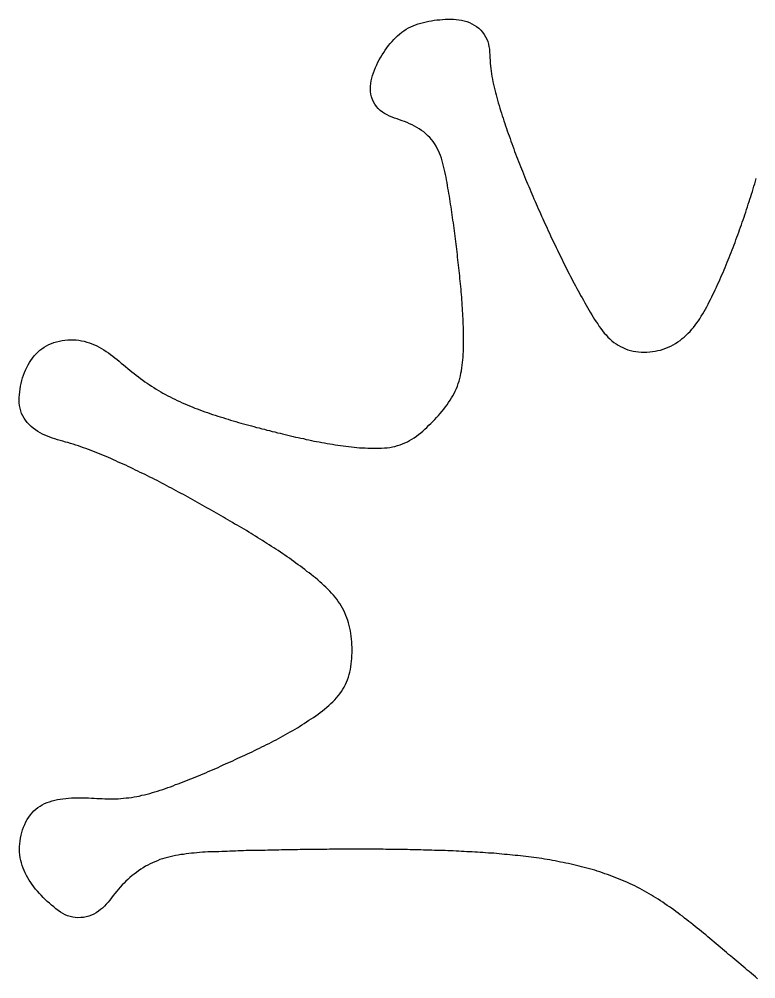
# Model space of a CAD drawing. Extents: x 63 to 788, y 423 to 1014.
# Drawn here: x 453.77 to 456.54, y 818.253 to 821.861 of the extents above; entities that cross this region are included whole.
import ezdxf

# ---------------------------------------------------------------- set-up
doc = ezdxf.new("R2010")
doc.units = 0
doc.header["$MEASUREMENT"] = 0
doc.layers.add('LAYER_1', color=7, linetype='CONTINUOUS')

msp = doc.modelspace()

# ---------------------------------------------------------------- linework, layer by layer
at = {"layer": 'LAYER_1', "color": 7}
msp.add_polyline3d([(456.547, 818.253, 0), (456.5393, 818.26, 0), (456.5315, 818.267, 0), (456.5237, 818.273, 0), (456.516, 818.28, 0), (456.5082, 818.286, 0), (456.5004, 818.293, 0), (456.4927, 818.299, 0), (456.4849, 818.306, 0), (456.4771, 818.313, 0), (456.4693, 818.319, 0), (456.4615, 818.326, 0), (456.4537, 818.332, 0), (456.4459, 818.339, 0), (456.4381, 818.345, 0), (456.4303, 818.352, 0), (456.4225, 818.358, 0), (456.4147, 818.365, 0), (456.4069, 818.372, 0), (456.399, 818.378, 0), (456.3912, 818.385, 0), (456.3834, 818.391, 0), (456.3756, 818.398, 0), (456.3677, 818.404, 0), (456.3599, 818.411, 0), (456.352, 818.418, 0), (456.3442, 818.424, 0), (456.3363, 818.431, 0), (456.3284, 818.437, 0), (456.3205, 818.443, 0), (456.3126, 818.45, 0), (456.3046, 818.456, 0), (456.2966, 818.463, 0), (456.2886, 818.469, 0), (456.2806, 818.475, 0), (456.2726, 818.481, 0), (456.2645, 818.488, 0), (456.2564, 818.494, 0), (456.2483, 818.5, 0), (456.2401, 818.506, 0), (456.2319, 818.512, 0), (456.2237, 818.518, 0), (456.2154, 818.524, 0), (456.2071, 818.529, 0), (456.1987, 818.535, 0), (456.1903, 818.541, 0), (456.1819, 818.546, 0), (456.1734, 818.552, 0), (456.1649, 818.557, 0), (456.1563, 818.563, 0), (456.1476, 818.568, 0), (456.139, 818.573, 0), (456.1302, 818.578, 0), (456.1214, 818.583, 0), (456.1126, 818.588, 0), (456.1037, 818.593, 0), (456.0947, 818.597, 0), (456.0856, 818.602, 0), (456.0766, 818.606, 0), (456.0674, 818.61, 0), (456.0582, 818.615, 0), (456.0489, 818.619, 0), (456.0396, 818.623, 0), (456.0303, 818.627, 0), (456.0209, 818.63, 0), (456.0114, 818.634, 0), (456.0019, 818.638, 0), (455.9924, 818.641, 0), (455.9828, 818.645, 0), (455.9732, 818.648, 0), (455.9636, 818.651, 0), (455.9539, 818.655, 0), (455.9442, 818.658, 0), (455.9345, 818.661, 0), (455.9247, 818.664, 0), (455.9149, 818.666, 0), (455.9051, 818.669, 0), (455.8953, 818.672, 0), (455.8854, 818.674, 0), (455.8756, 818.677, 0), (455.8657, 818.679, 0), (455.8558, 818.682, 0), (455.8459, 818.684, 0), (455.8359, 818.686, 0), (455.826, 818.688, 0), (455.8161, 818.69, 0), (455.8061, 818.692, 0), (455.7961, 818.694, 0), (455.7862, 818.696, 0), (455.7762, 818.698, 0), (455.7662, 818.7, 0), (455.7562, 818.701, 0), (455.7462, 818.703, 0), (455.7362, 818.705, 0), (455.7262, 818.706, 0), (455.7161, 818.708, 0), (455.7061, 818.709, 0), (455.696, 818.71, 0), (455.686, 818.712, 0), (455.6759, 818.713, 0), (455.6659, 818.714, 0), (455.6558, 818.715, 0), (455.6457, 818.716, 0), (455.6356, 818.717, 0), (455.6255, 818.718, 0), (455.6154, 818.719, 0), (455.6053, 818.72, 0), (455.5952, 818.721, 0), (455.5851, 818.722, 0), (455.575, 818.723, 0), (455.5649, 818.724, 0), (455.5548, 818.725, 0), (455.5447, 818.725, 0), (455.5345, 818.726, 0), (455.5244, 818.727, 0), (455.5143, 818.728, 0), (455.5041, 818.728, 0), (455.494, 818.729, 0), (455.4839, 818.729, 0), (455.4737, 818.73, 0), (455.4636, 818.731, 0), (455.4535, 818.731, 0), (455.4434, 818.732, 0), (455.4332, 818.732, 0), (455.4231, 818.733, 0), (455.4129, 818.733, 0), (455.4028, 818.734, 0), (455.3926, 818.734, 0), (455.3825, 818.734, 0), (455.3723, 818.735, 0), (455.3622, 818.735, 0), (455.352, 818.736, 0), (455.3419, 818.736, 0), (455.3317, 818.736, 0), (455.3216, 818.737, 0), (455.3114, 818.737, 0), (455.3013, 818.737, 0), (455.2912, 818.737, 0), (455.281, 818.738, 0), (455.2709, 818.738, 0), (455.2607, 818.738, 0), (455.2506, 818.738, 0), (455.2404, 818.738, 0), (455.2303, 818.739, 0), (455.2202, 818.739, 0), (455.21, 818.739, 0), (455.1999, 818.739, 0), (455.1898, 818.739, 0), (455.1796, 818.739, 0), (455.1695, 818.739, 0), (455.1594, 818.739, 0), (455.1493, 818.739, 0), (455.1391, 818.74, 0), (455.129, 818.74, 0), (455.1189, 818.74, 0), (455.1088, 818.74, 0), (455.0987, 818.74, 0), (455.0886, 818.74, 0), (455.0785, 818.74, 0), (455.0684, 818.74, 0), (455.0583, 818.74, 0), (455.0482, 818.74, 0), (455.0381, 818.74, 0), (455.0281, 818.74, 0), (455.018, 818.74, 0), (455.0079, 818.74, 0), (454.9979, 818.74, 0), (454.9878, 818.74, 0), (454.9777, 818.74, 0), (454.9677, 818.74, 0), (454.9576, 818.74, 0), (454.9475, 818.74, 0), (454.9375, 818.74, 0), (454.9274, 818.739, 0), (454.9174, 818.739, 0), (454.9073, 818.739, 0), (454.8973, 818.739, 0), (454.8872, 818.739, 0), (454.8771, 818.739, 0), (454.8671, 818.739, 0), (454.857, 818.739, 0), (454.847, 818.739, 0), (454.8369, 818.739, 0), (454.8268, 818.739, 0), (454.8167, 818.738, 0), (454.8067, 818.738, 0), (454.7966, 818.738, 0), (454.7865, 818.738, 0), (454.7764, 818.738, 0), (454.7663, 818.738, 0), (454.7562, 818.738, 0), (454.7461, 818.737, 0), (454.736, 818.737, 0), (454.7259, 818.737, 0), (454.7157, 818.737, 0), (454.7056, 818.737, 0), (454.6954, 818.736, 0), (454.6853, 818.736, 0), (454.6751, 818.736, 0), (454.6649, 818.736, 0), (454.6548, 818.735, 0), (454.6446, 818.735, 0), (454.6344, 818.735, 0), (454.6242, 818.735, 0), (454.6139, 818.734, 0), (454.6037, 818.734, 0), (454.5935, 818.734, 0), (454.5832, 818.733, 0), (454.5729, 818.733, 0), (454.5626, 818.733, 0), (454.5523, 818.732, 0), (454.542, 818.732, 0), (454.5317, 818.732, 0), (454.5213, 818.731, 0), (454.511, 818.731, 0), (454.5006, 818.731, 0), (454.4903, 818.73, 0), (454.4799, 818.73, 0), (454.4695, 818.729, 0), (454.4592, 818.729, 0), (454.4488, 818.728, 0), (454.4385, 818.727, 0), (454.4282, 818.726, 0), (454.418, 818.725, 0), (454.4078, 818.724, 0), (454.3976, 818.723, 0), (454.3875, 818.721, 0), (454.3774, 818.72, 0), (454.3674, 818.718, 0), (454.3574, 818.716, 0), (454.3475, 818.714, 0), (454.3377, 818.712, 0), (454.328, 818.709, 0), (454.3183, 818.707, 0), (454.3088, 818.704, 0), (454.2993, 818.701, 0), (454.2899, 818.697, 0), (454.2806, 818.693, 0), (454.2715, 818.689, 0), (454.2624, 818.685, 0), (454.2535, 818.68, 0), (454.2447, 818.676, 0), (454.236, 818.67, 0), (454.2274, 818.665, 0), (454.219, 818.659, 0), (454.2108, 818.653, 0), (454.2026, 818.647, 0), (454.1947, 818.641, 0), (454.1868, 818.634, 0), (454.1792, 818.627, 0), (454.1717, 818.62, 0), (454.1643, 818.613, 0), (454.1572, 818.606, 0), (454.1502, 818.598, 0), (454.1434, 818.59, 0), (454.1367, 818.582, 0), (454.1302, 818.574, 0), (454.1238, 818.566, 0), (454.1174, 818.557, 0), (454.111, 818.549, 0), (454.1044, 818.541, 0), (454.0977, 818.534, 0), (454.0908, 818.526, 0), (454.0836, 818.519, 0), (454.0761, 818.513, 0), (454.0682, 818.507, 0), (454.0599, 818.501, 0), (454.0511, 818.496, 0), (454.0417, 818.492, 0), (454.032, 818.488, 0), (454.022, 818.486, 0), (454.0118, 818.484, 0), (454.0015, 818.483, 0), (453.9912, 818.482, 0), (453.9811, 818.483, 0), (453.9712, 818.485, 0), (453.9615, 818.487, 0), (453.9521, 818.49, 0), (453.9429, 818.494, 0), (453.9339, 818.499, 0), (453.9251, 818.504, 0), (453.9165, 818.51, 0), (453.9081, 818.516, 0), (453.8998, 818.523, 0), (453.8917, 818.53, 0), (453.8837, 818.537, 0), (453.8758, 818.544, 0), (453.8681, 818.551, 0), (453.8605, 818.559, 0), (453.8531, 818.567, 0), (453.8459, 818.574, 0), (453.8388, 818.582, 0), (453.832, 818.59, 0), (453.8255, 818.599, 0), (453.8192, 818.607, 0), (453.8133, 818.615, 0), (453.8076, 818.624, 0), (453.8023, 818.633, 0), (453.7973, 818.642, 0), (453.7926, 818.651, 0), (453.7884, 818.66, 0), (453.7846, 818.669, 0), (453.7812, 818.679, 0), (453.7783, 818.689, 0), (453.7759, 818.698, 0), (453.7739, 818.708, 0), (453.7725, 818.719, 0), (453.7715, 818.729, 0), (453.7712, 818.739, 0), (453.7713, 818.75, 0), (453.772, 818.761, 0), (453.7732, 818.771, 0), (453.7749, 818.782, 0), (453.7771, 818.793, 0), (453.7798, 818.803, 0), (453.783, 818.813, 0), (453.7867, 818.823, 0), (453.7909, 818.833, 0), (453.7955, 818.843, 0), (453.8006, 818.852, 0), (453.8061, 818.861, 0), (453.8121, 818.869, 0), (453.8185, 818.877, 0), (453.8254, 818.884, 0), (453.8326, 818.891, 0), (453.8403, 818.897, 0), (453.8484, 818.902, 0), (453.8569, 818.907, 0), (453.8657, 818.912, 0), (453.8748, 818.916, 0), (453.8842, 818.919, 0), (453.8939, 818.922, 0), (453.9038, 818.925, 0), (453.9139, 818.927, 0), (453.9242, 818.929, 0), (453.9346, 818.93, 0), (453.9452, 818.931, 0), (453.9558, 818.932, 0), (453.9665, 818.933, 0), (453.9773, 818.933, 0), (453.9881, 818.933, 0), (453.9989, 818.933, 0), (454.0096, 818.933, 0), (454.0203, 818.933, 0), (454.0309, 818.933, 0), (454.0414, 818.932, 0), (454.0518, 818.932, 0), (454.0621, 818.931, 0), (454.0724, 818.931, 0), (454.0826, 818.931, 0), (454.0927, 818.93, 0), (454.1028, 818.93, 0), (454.1128, 818.93, 0), (454.1228, 818.93, 0), (454.1327, 818.93, 0), (454.1427, 818.93, 0), (454.1526, 818.931, 0), (454.1624, 818.932, 0), (454.1724, 818.933, 0), (454.1822, 818.934, 0), (454.1921, 818.935, 0), (454.202, 818.937, 0), (454.2119, 818.938, 0), (454.2217, 818.94, 0), (454.2316, 818.943, 0), (454.2414, 818.945, 0), (454.2513, 818.947, 0), (454.2611, 818.95, 0), (454.2709, 818.953, 0), (454.2807, 818.956, 0), (454.2905, 818.959, 0), (454.3003, 818.962, 0), (454.31, 818.965, 0), (454.3197, 818.969, 0), (454.3294, 818.972, 0), (454.3391, 818.975, 0), (454.3488, 818.979, 0), (454.3584, 818.983, 0), (454.368, 818.986, 0), (454.3776, 818.99, 0), (454.3871, 818.994, 0), (454.3967, 818.997, 0), (454.4061, 819.001, 0), (454.4156, 819.005, 0), (454.4251, 819.009, 0), (454.4345, 819.013, 0), (454.4439, 819.016, 0), (454.4533, 819.02, 0), (454.4626, 819.024, 0), (454.472, 819.028, 0), (454.4813, 819.032, 0), (454.4906, 819.036, 0), (454.4999, 819.04, 0), (454.5091, 819.044, 0), (454.5184, 819.048, 0), (454.5276, 819.053, 0), (454.5369, 819.057, 0), (454.546, 819.061, 0), (454.5552, 819.065, 0), (454.5644, 819.069, 0), (454.5736, 819.073, 0), (454.5827, 819.077, 0), (454.5919, 819.082, 0), (454.601, 819.086, 0), (454.6101, 819.09, 0), (454.6192, 819.094, 0), (454.6283, 819.099, 0), (454.6374, 819.103, 0), (454.6465, 819.107, 0), (454.6556, 819.112, 0), (454.6646, 819.116, 0), (454.6737, 819.12, 0), (454.6827, 819.125, 0), (454.6917, 819.129, 0), (454.7007, 819.134, 0), (454.7097, 819.138, 0), (454.7187, 819.143, 0), (454.7276, 819.148, 0), (454.7366, 819.152, 0), (454.7455, 819.157, 0), (454.7544, 819.162, 0), (454.7633, 819.167, 0), (454.7721, 819.171, 0), (454.781, 819.176, 0), (454.7898, 819.181, 0), (454.7986, 819.187, 0), (454.8074, 819.192, 0), (454.8162, 819.197, 0), (454.8249, 819.202, 0), (454.8336, 819.208, 0), (454.8424, 819.213, 0), (454.851, 819.219, 0), (454.8597, 819.225, 0), (454.8683, 819.23, 0), (454.8769, 819.236, 0), (454.8855, 819.242, 0), (454.894, 819.248, 0), (454.9024, 819.254, 0), (454.9107, 819.261, 0), (454.9188, 819.267, 0), (454.9268, 819.274, 0), (454.9346, 819.281, 0), (454.9422, 819.288, 0), (454.9496, 819.295, 0), (454.9567, 819.302, 0), (454.9635, 819.309, 0), (454.97, 819.317, 0), (454.9761, 819.325, 0), (454.9819, 819.333, 0), (454.9873, 819.342, 0), (454.9923, 819.35, 0), (454.9968, 819.359, 0), (455.001, 819.368, 0), (455.0047, 819.377, 0), (455.008, 819.387, 0), (455.0109, 819.397, 0), (455.0134, 819.406, 0), (455.0156, 819.416, 0), (455.0175, 819.426, 0), (455.019, 819.437, 0), (455.0202, 819.447, 0), (455.0211, 819.457, 0), (455.0217, 819.468, 0), (455.0221, 819.478, 0), (455.0222, 819.489, 0), (455.022, 819.499, 0), (455.0216, 819.51, 0), (455.021, 819.52, 0), (455.0201, 819.53, 0), (455.019, 819.541, 0), (455.0175, 819.551, 0), (455.0158, 819.561, 0), (455.0138, 819.571, 0), (455.0115, 819.581, 0), (455.0089, 819.591, 0), (455.0059, 819.6, 0), (455.0027, 819.61, 0), (454.9991, 819.619, 0), (454.9951, 819.629, 0), (454.9908, 819.638, 0), (454.9862, 819.646, 0), (454.9812, 819.655, 0), (454.9758, 819.664, 0), (454.9702, 819.672, 0), (454.9642, 819.68, 0), (454.958, 819.688, 0), (454.9516, 819.696, 0), (454.9448, 819.703, 0), (454.9379, 819.711, 0), (454.9308, 819.718, 0), (454.9234, 819.725, 0), (454.916, 819.732, 0), (454.9083, 819.739, 0), (454.9005, 819.746, 0), (454.8927, 819.753, 0), (454.8847, 819.76, 0), (454.8766, 819.766, 0), (454.8686, 819.773, 0), (454.8604, 819.779, 0), (454.8523, 819.785, 0), (454.8441, 819.792, 0), (454.8359, 819.798, 0), (454.8276, 819.804, 0), (454.8194, 819.81, 0), (454.8111, 819.816, 0), (454.8028, 819.822, 0), (454.7945, 819.828, 0), (454.7862, 819.834, 0), (454.7779, 819.84, 0), (454.7695, 819.846, 0), (454.7611, 819.851, 0), (454.7527, 819.857, 0), (454.7443, 819.863, 0), (454.7359, 819.868, 0), (454.7274, 819.874, 0), (454.719, 819.879, 0), (454.7105, 819.885, 0), (454.702, 819.89, 0), (454.6934, 819.895, 0), (454.6849, 819.901, 0), (454.6764, 819.906, 0), (454.6678, 819.911, 0), (454.6592, 819.917, 0), (454.6506, 819.922, 0), (454.642, 819.927, 0), (454.6334, 819.932, 0), (454.6248, 819.938, 0), (454.6162, 819.943, 0), (454.6075, 819.948, 0), (454.5988, 819.953, 0), (454.5902, 819.958, 0), (454.5815, 819.963, 0), (454.5728, 819.969, 0), (454.5641, 819.974, 0), (454.5553, 819.979, 0), (454.5466, 819.984, 0), (454.5379, 819.989, 0), (454.5291, 819.994, 0), (454.5204, 819.999, 0), (454.5116, 820.004, 0), (454.5028, 820.009, 0), (454.494, 820.014, 0), (454.4852, 820.019, 0), (454.4764, 820.024, 0), (454.4676, 820.029, 0), (454.4587, 820.034, 0), (454.4499, 820.039, 0), (454.441, 820.044, 0), (454.4321, 820.049, 0), (454.4233, 820.054, 0), (454.4144, 820.059, 0), (454.4055, 820.064, 0), (454.3966, 820.069, 0), (454.3877, 820.074, 0), (454.3787, 820.078, 0), (454.3698, 820.083, 0), (454.3609, 820.088, 0), (454.3519, 820.093, 0), (454.3429, 820.098, 0), (454.334, 820.102, 0), (454.325, 820.107, 0), (454.316, 820.112, 0), (454.307, 820.116, 0), (454.298, 820.121, 0), (454.289, 820.126, 0), (454.2799, 820.13, 0), (454.2709, 820.135, 0), (454.2618, 820.139, 0), (454.2527, 820.144, 0), (454.2437, 820.149, 0), (454.2346, 820.153, 0), (454.2255, 820.157, 0), (454.2163, 820.162, 0), (454.2072, 820.166, 0), (454.1981, 820.171, 0), (454.1889, 820.175, 0), (454.1797, 820.179, 0), (454.1706, 820.184, 0), (454.1614, 820.188, 0), (454.1522, 820.192, 0), (454.1429, 820.196, 0), (454.1337, 820.2, 0), (454.1244, 820.204, 0), (454.1152, 820.209, 0), (454.1059, 820.213, 0), (454.0966, 820.217, 0), (454.0873, 820.221, 0), (454.0779, 820.224, 0), (454.0686, 820.228, 0), (454.0592, 820.232, 0), (454.0497, 820.236, 0), (454.0403, 820.239, 0), (454.0308, 820.243, 0), (454.0213, 820.247, 0), (454.0118, 820.25, 0), (454.0022, 820.253, 0), (453.9926, 820.257, 0), (453.9829, 820.26, 0), (453.9732, 820.263, 0), (453.9634, 820.266, 0), (453.9536, 820.269, 0), (453.9438, 820.271, 0), (453.934, 820.274, 0), (453.9242, 820.277, 0), (453.9144, 820.28, 0), (453.9046, 820.283, 0), (453.895, 820.286, 0), (453.8854, 820.289, 0), (453.8759, 820.293, 0), (453.8666, 820.297, 0), (453.8575, 820.301, 0), (453.8485, 820.306, 0), (453.8397, 820.311, 0), (453.8312, 820.317, 0), (453.8229, 820.323, 0), (453.815, 820.33, 0), (453.8076, 820.337, 0), (453.8006, 820.345, 0), (453.7942, 820.353, 0), (453.7885, 820.361, 0), (453.7835, 820.37, 0), (453.7793, 820.379, 0), (453.776, 820.389, 0), (453.7734, 820.398, 0), (453.7716, 820.408, 0), (453.7705, 820.418, 0), (453.77, 820.428, 0), (453.7701, 820.439, 0), (453.7708, 820.449, 0), (453.7719, 820.46, 0), (453.7734, 820.47, 0), (453.7753, 820.481, 0), (453.7776, 820.491, 0), (453.7801, 820.502, 0), (453.7831, 820.512, 0), (453.7864, 820.522, 0), (453.79, 820.532, 0), (453.794, 820.542, 0), (453.7984, 820.551, 0), (453.8032, 820.561, 0), (453.8083, 820.57, 0), (453.8138, 820.578, 0), (453.8198, 820.587, 0), (453.8261, 820.595, 0), (453.8328, 820.602, 0), (453.8399, 820.609, 0), (453.8474, 820.616, 0), (453.8554, 820.622, 0), (453.8638, 820.628, 0), (453.8726, 820.633, 0), (453.8817, 820.638, 0), (453.8912, 820.642, 0), (453.9009, 820.645, 0), (453.9109, 820.648, 0), (453.9211, 820.651, 0), (453.9314, 820.653, 0), (453.9419, 820.654, 0), (453.9524, 820.655, 0), (453.963, 820.655, 0), (453.9735, 820.655, 0), (453.984, 820.655, 0), (453.9944, 820.654, 0), (454.0047, 820.652, 0), (454.0148, 820.65, 0), (454.0247, 820.647, 0), (454.0344, 820.644, 0), (454.0438, 820.641, 0), (454.0531, 820.637, 0), (454.0622, 820.633, 0), (454.0711, 820.628, 0), (454.0799, 820.623, 0), (454.0885, 820.618, 0), (454.0971, 820.612, 0), (454.1055, 820.606, 0), (454.1137, 820.6, 0), (454.122, 820.594, 0), (454.1301, 820.588, 0), (454.1382, 820.581, 0), (454.1462, 820.575, 0), (454.1542, 820.568, 0), (454.1622, 820.562, 0), (454.1701, 820.555, 0), (454.1781, 820.548, 0), (454.186, 820.542, 0), (454.194, 820.535, 0), (454.2021, 820.529, 0), (454.2101, 820.523, 0), (454.2183, 820.516, 0), (454.2264, 820.51, 0), (454.2346, 820.504, 0), (454.2428, 820.498, 0), (454.2512, 820.492, 0), (454.2595, 820.487, 0), (454.2679, 820.481, 0), (454.2764, 820.476, 0), (454.2849, 820.47, 0), (454.2935, 820.465, 0), (454.3022, 820.46, 0), (454.3109, 820.455, 0), (454.3197, 820.45, 0), (454.3286, 820.445, 0), (454.3375, 820.441, 0), (454.3465, 820.436, 0), (454.3556, 820.432, 0), (454.3647, 820.427, 0), (454.3739, 820.423, 0), (454.3832, 820.419, 0), (454.3925, 820.415, 0), (454.4018, 820.411, 0), (454.4112, 820.407, 0), (454.4206, 820.403, 0), (454.4301, 820.399, 0), (454.4396, 820.396, 0), (454.4491, 820.392, 0), (454.4587, 820.389, 0), (454.4683, 820.385, 0), (454.4779, 820.382, 0), (454.4875, 820.379, 0), (454.4972, 820.375, 0), (454.5069, 820.372, 0), (454.5166, 820.369, 0), (454.5263, 820.366, 0), (454.536, 820.363, 0), (454.5457, 820.36, 0), (454.5554, 820.357, 0), (454.5651, 820.354, 0), (454.5749, 820.351, 0), (454.5846, 820.348, 0), (454.5944, 820.345, 0), (454.6041, 820.342, 0), (454.6139, 820.34, 0), (454.6237, 820.337, 0), (454.6335, 820.334, 0), (454.6432, 820.332, 0), (454.653, 820.329, 0), (454.6628, 820.326, 0), (454.6726, 820.324, 0), (454.6824, 820.321, 0), (454.6922, 820.319, 0), (454.702, 820.316, 0), (454.7118, 820.314, 0), (454.7216, 820.311, 0), (454.7314, 820.309, 0), (454.7412, 820.306, 0), (454.751, 820.304, 0), (454.7608, 820.302, 0), (454.7706, 820.299, 0), (454.7804, 820.297, 0), (454.7901, 820.295, 0), (454.8, 820.292, 0), (454.8098, 820.29, 0), (454.8196, 820.288, 0), (454.8294, 820.286, 0), (454.8392, 820.284, 0), (454.849, 820.281, 0), (454.8589, 820.279, 0), (454.8688, 820.277, 0), (454.8786, 820.275, 0), (454.8885, 820.273, 0), (454.8984, 820.272, 0), (454.9084, 820.27, 0), (454.9183, 820.268, 0), (454.9283, 820.266, 0), (454.9383, 820.264, 0), (454.9483, 820.263, 0), (454.9584, 820.261, 0), (454.9684, 820.26, 0), (454.9785, 820.258, 0), (454.9887, 820.257, 0), (454.9988, 820.256, 0), (455.009, 820.254, 0), (455.0193, 820.253, 0), (455.0295, 820.252, 0), (455.0399, 820.251, 0), (455.0502, 820.25, 0), (455.0606, 820.25, 0), (455.071, 820.249, 0), (455.0814, 820.248, 0), (455.0919, 820.248, 0), (455.1023, 820.248, 0), (455.1126, 820.248, 0), (455.123, 820.248, 0), (455.1333, 820.248, 0), (455.1435, 820.249, 0), (455.1536, 820.25, 0), (455.1636, 820.251, 0), (455.1735, 820.253, 0), (455.1833, 820.255, 0), (455.193, 820.258, 0), (455.2025, 820.261, 0), (455.2118, 820.264, 0), (455.2209, 820.268, 0), (455.2299, 820.272, 0), (455.2386, 820.277, 0), (455.2473, 820.282, 0), (455.2557, 820.287, 0), (455.264, 820.293, 0), (455.2722, 820.299, 0), (455.2802, 820.306, 0), (455.2881, 820.312, 0), (455.2958, 820.319, 0), (455.3035, 820.326, 0), (455.311, 820.334, 0), (455.3184, 820.341, 0), (455.3257, 820.348, 0), (455.3329, 820.356, 0), (455.3399, 820.364, 0), (455.3469, 820.371, 0), (455.3537, 820.379, 0), (455.3604, 820.387, 0), (455.3669, 820.395, 0), (455.3732, 820.403, 0), (455.3793, 820.411, 0), (455.3851, 820.42, 0), (455.3907, 820.428, 0), (455.396, 820.437, 0), (455.4011, 820.445, 0), (455.4058, 820.454, 0), (455.4102, 820.463, 0), (455.4143, 820.472, 0), (455.418, 820.481, 0), (455.4213, 820.491, 0), (455.4244, 820.5, 0), (455.4271, 820.51, 0), (455.4295, 820.52, 0), (455.4316, 820.53, 0), (455.4335, 820.539, 0), (455.4351, 820.55, 0), (455.4365, 820.56, 0), (455.4377, 820.57, 0), (455.4387, 820.58, 0), (455.4395, 820.59, 0), (455.4401, 820.601, 0), (455.4406, 820.611, 0), (455.4409, 820.621, 0), (455.4411, 820.632, 0), (455.4413, 820.642, 0), (455.4413, 820.652, 0), (455.4413, 820.663, 0), (455.4412, 820.673, 0), (455.4411, 820.683, 0), (455.4409, 820.694, 0), (455.4406, 820.704, 0), (455.4403, 820.714, 0), (455.4399, 820.724, 0), (455.4395, 820.735, 0), (455.439, 820.745, 0), (455.4385, 820.755, 0), (455.4379, 820.765, 0), (455.4373, 820.775, 0), (455.4366, 820.785, 0), (455.4359, 820.796, 0), (455.4351, 820.806, 0), (455.4344, 820.816, 0), (455.4335, 820.826, 0), (455.4327, 820.836, 0), (455.4318, 820.846, 0), (455.4309, 820.856, 0), (455.4299, 820.866, 0), (455.4289, 820.876, 0), (455.4279, 820.886, 0), (455.4269, 820.896, 0), (455.4258, 820.906, 0), (455.4247, 820.916, 0), (455.4237, 820.926, 0), (455.4226, 820.936, 0), (455.4214, 820.946, 0), (455.4203, 820.956, 0), (455.4191, 820.966, 0), (455.418, 820.976, 0), (455.4168, 820.986, 0), (455.4157, 820.996, 0), (455.4144, 821.006, 0), (455.4133, 821.015, 0), (455.412, 821.025, 0), (455.4108, 821.035, 0), (455.4095, 821.045, 0), (455.4083, 821.055, 0), (455.407, 821.065, 0), (455.4057, 821.075, 0), (455.4043, 821.085, 0), (455.403, 821.095, 0), (455.4016, 821.105, 0), (455.4002, 821.115, 0), (455.3988, 821.125, 0), (455.3973, 821.135, 0), (455.3958, 821.145, 0), (455.3943, 821.155, 0), (455.3927, 821.165, 0), (455.3911, 821.175, 0), (455.3895, 821.185, 0), (455.3879, 821.196, 0), (455.3862, 821.206, 0), (455.3845, 821.216, 0), (455.3827, 821.226, 0), (455.3809, 821.236, 0), (455.3791, 821.247, 0), (455.3772, 821.257, 0), (455.3753, 821.267, 0), (455.3733, 821.277, 0), (455.3712, 821.288, 0), (455.3689, 821.298, 0), (455.3665, 821.308, 0), (455.3639, 821.318, 0), (455.361, 821.328, 0), (455.358, 821.338, 0), (455.3546, 821.348, 0), (455.3509, 821.357, 0), (455.3469, 821.366, 0), (455.3425, 821.375, 0), (455.3377, 821.384, 0), (455.3326, 821.393, 0), (455.3269, 821.401, 0), (455.3208, 821.409, 0), (455.3141, 821.416, 0), (455.307, 821.423, 0), (455.2995, 821.43, 0), (455.2916, 821.437, 0), (455.2834, 821.443, 0), (455.2748, 821.449, 0), (455.266, 821.454, 0), (455.257, 821.459, 0), (455.2478, 821.464, 0), (455.2385, 821.468, 0), (455.2291, 821.472, 0), (455.2196, 821.476, 0), (455.2101, 821.479, 0), (455.2006, 821.483, 0), (455.1911, 821.486, 0), (455.1816, 821.489, 0), (455.1722, 821.493, 0), (455.1628, 821.497, 0), (455.1535, 821.502, 0), (455.1445, 821.507, 0), (455.1359, 821.512, 0), (455.1278, 821.518, 0), (455.1203, 821.525, 0), (455.1135, 821.533, 0), (455.1077, 821.541, 0), (455.1027, 821.55, 0), (455.0986, 821.559, 0), (455.0954, 821.569, 0), (455.0932, 821.579, 0), (455.0918, 821.589, 0), (455.0912, 821.599, 0), (455.0914, 821.609, 0), (455.0923, 821.619, 0), (455.0939, 821.629, 0), (455.0961, 821.639, 0), (455.0989, 821.649, 0), (455.1021, 821.659, 0), (455.1059, 821.669, 0), (455.11, 821.679, 0), (455.1146, 821.689, 0), (455.1194, 821.699, 0), (455.1245, 821.708, 0), (455.1299, 821.718, 0), (455.1354, 821.727, 0), (455.141, 821.736, 0), (455.1469, 821.745, 0), (455.1529, 821.753, 0), (455.1591, 821.762, 0), (455.1656, 821.77, 0), (455.1722, 821.777, 0), (455.1791, 821.785, 0), (455.1861, 821.792, 0), (455.1934, 821.799, 0), (455.201, 821.805, 0), (455.2088, 821.812, 0), (455.2169, 821.817, 0), (455.2252, 821.823, 0), (455.2338, 821.828, 0), (455.2427, 821.832, 0), (455.2518, 821.836, 0), (455.2611, 821.84, 0), (455.2707, 821.843, 0), (455.2804, 821.846, 0), (455.2902, 821.849, 0), (455.3002, 821.851, 0), (455.3104, 821.854, 0), (455.3206, 821.855, 0), (455.3309, 821.857, 0), (455.3413, 821.858, 0), (455.3517, 821.859, 0), (455.3621, 821.86, 0), (455.3725, 821.861, 0), (455.383, 821.861, 0), (455.3934, 821.861, 0), (455.4037, 821.861, 0), (455.4139, 821.86, 0), (455.424, 821.859, 0), (455.434, 821.857, 0), (455.4439, 821.855, 0), (455.4536, 821.852, 0), (455.4631, 821.848, 0), (455.4723, 821.844, 0), (455.4813, 821.839, 0), (455.49, 821.833, 0), (455.4982, 821.827, 0), (455.5059, 821.82, 0), (455.5128, 821.812, 0), (455.5191, 821.804, 0), (455.5244, 821.795, 0), (455.5288, 821.786, 0), (455.5322, 821.777, 0), (455.5349, 821.767, 0), (455.5369, 821.758, 0), (455.5383, 821.748, 0), (455.5394, 821.737, 0), (455.5401, 821.727, 0), (455.5407, 821.717, 0), (455.5412, 821.706, 0), (455.5418, 821.696, 0), (455.5426, 821.685, 0), (455.5436, 821.675, 0), (455.5448, 821.665, 0), (455.5463, 821.655, 0), (455.5479, 821.645, 0), (455.5497, 821.635, 0), (455.5517, 821.625, 0), (455.5538, 821.615, 0), (455.556, 821.605, 0), (455.5584, 821.595, 0), (455.5609, 821.585, 0), (455.5635, 821.576, 0), (455.5662, 821.566, 0), (455.569, 821.556, 0), (455.5718, 821.547, 0), (455.5747, 821.537, 0), (455.5776, 821.527, 0), (455.5806, 821.518, 0), (455.5836, 821.508, 0), (455.5866, 821.498, 0), (455.5897, 821.489, 0), (455.5929, 821.479, 0), (455.5961, 821.469, 0), (455.5993, 821.46, 0), (455.6025, 821.45, 0), (455.6058, 821.441, 0), (455.6092, 821.431, 0), (455.6125, 821.422, 0), (455.616, 821.412, 0), (455.6194, 821.402, 0), (455.6229, 821.393, 0), (455.6264, 821.383, 0), (455.6299, 821.374, 0), (455.6335, 821.364, 0), (455.6371, 821.355, 0), (455.6407, 821.345, 0), (455.6444, 821.336, 0), (455.6481, 821.326, 0), (455.6518, 821.317, 0), (455.6555, 821.307, 0), (455.6593, 821.298, 0), (455.6631, 821.289, 0), (455.6669, 821.279, 0), (455.6707, 821.27, 0), (455.6746, 821.26, 0), (455.6785, 821.251, 0), (455.6824, 821.242, 0), (455.6863, 821.232, 0), (455.6903, 821.223, 0), (455.6942, 821.213, 0), (455.6982, 821.204, 0), (455.7022, 821.195, 0), (455.7062, 821.185, 0), (455.7103, 821.176, 0), (455.7143, 821.167, 0), (455.7184, 821.158, 0), (455.7225, 821.148, 0), (455.7266, 821.139, 0), (455.7307, 821.13, 0), (455.7349, 821.121, 0), (455.739, 821.111, 0), (455.7432, 821.102, 0), (455.7473, 821.093, 0), (455.7515, 821.084, 0), (455.7557, 821.075, 0), (455.7599, 821.065, 0), (455.7642, 821.056, 0), (455.7684, 821.047, 0), (455.7726, 821.038, 0), (455.7769, 821.029, 0), (455.7812, 821.02, 0), (455.7855, 821.011, 0), (455.7898, 821.002, 0), (455.7941, 820.993, 0), (455.7984, 820.984, 0), (455.8028, 820.975, 0), (455.8072, 820.966, 0), (455.8116, 820.957, 0), (455.816, 820.948, 0), (455.8205, 820.939, 0), (455.825, 820.93, 0), (455.8295, 820.921, 0), (455.8341, 820.912, 0), (455.8387, 820.903, 0), (455.8433, 820.894, 0), (455.848, 820.885, 0), (455.8527, 820.876, 0), (455.8574, 820.867, 0), (455.8622, 820.858, 0), (455.867, 820.849, 0), (455.8719, 820.84, 0), (455.8768, 820.831, 0), (455.8817, 820.822, 0), (455.8868, 820.813, 0), (455.8918, 820.804, 0), (455.8969, 820.795, 0), (455.9021, 820.786, 0), (455.9073, 820.777, 0), (455.9126, 820.768, 0), (455.9179, 820.759, 0), (455.9233, 820.75, 0), (455.9288, 820.741, 0), (455.9343, 820.732, 0), (455.94, 820.723, 0), (455.9458, 820.715, 0), (455.9518, 820.706, 0), (455.9579, 820.698, 0), (455.9642, 820.689, 0), (455.9707, 820.681, 0), (455.9774, 820.674, 0), (455.9843, 820.666, 0), (455.9915, 820.659, 0), (455.9989, 820.652, 0), (456.0066, 820.646, 0), (456.0147, 820.64, 0), (456.023, 820.635, 0), (456.0316, 820.63, 0), (456.0406, 820.626, 0), (456.0499, 820.622, 0), (456.0595, 820.618, 0), (456.0693, 820.615, 0), (456.0793, 820.613, 0), (456.0895, 820.611, 0), (456.0998, 820.61, 0), (456.1102, 820.609, 0), (456.1206, 820.609, 0), (456.131, 820.609, 0), (456.1414, 820.61, 0), (456.1518, 820.611, 0), (456.162, 820.613, 0), (456.1722, 820.615, 0), (456.1821, 820.617, 0), (456.192, 820.62, 0), (456.2017, 820.624, 0), (456.2111, 820.628, 0), (456.2204, 820.632, 0), (456.2295, 820.637, 0), (456.2384, 820.642, 0), (456.247, 820.648, 0), (456.2554, 820.653, 0), (456.2634, 820.66, 0), (456.2712, 820.666, 0), (456.2788, 820.673, 0), (456.286, 820.68, 0), (456.293, 820.687, 0), (456.2997, 820.695, 0), (456.3061, 820.702, 0), (456.3124, 820.71, 0), (456.3184, 820.719, 0), (456.3243, 820.727, 0), (456.3299, 820.735, 0), (456.3354, 820.744, 0), (456.3407, 820.753, 0), (456.3459, 820.762, 0), (456.3509, 820.771, 0), (456.3558, 820.78, 0), (456.3607, 820.789, 0), (456.3654, 820.798, 0), (456.37, 820.807, 0), (456.3746, 820.817, 0), (456.3791, 820.826, 0), (456.3836, 820.835, 0), (456.388, 820.844, 0), (456.3923, 820.854, 0), (456.3966, 820.863, 0), (456.4009, 820.872, 0), (456.4051, 820.881, 0), (456.4092, 820.891, 0), (456.4133, 820.9, 0), (456.4173, 820.909, 0), (456.4213, 820.919, 0), (456.4252, 820.928, 0), (456.4291, 820.937, 0), (456.433, 820.947, 0), (456.4368, 820.956, 0), (456.4405, 820.965, 0), (456.4442, 820.975, 0), (456.4479, 820.984, 0), (456.4516, 820.994, 0), (456.4552, 821.003, 0), (456.4588, 821.012, 0), (456.4623, 821.022, 0), (456.4658, 821.031, 0), (456.4693, 821.041, 0), (456.4727, 821.05, 0), (456.4761, 821.06, 0), (456.4795, 821.069, 0), (456.4829, 821.079, 0), (456.4862, 821.088, 0), (456.4895, 821.098, 0), (456.4928, 821.107, 0), (456.4961, 821.117, 0), (456.4993, 821.126, 0), (456.5025, 821.136, 0), (456.5057, 821.146, 0), (456.5089, 821.155, 0), (456.512, 821.165, 0), (456.5151, 821.175, 0), (456.5182, 821.184, 0), (456.5213, 821.194, 0), (456.5243, 821.203, 0), (456.5274, 821.213, 0), (456.5304, 821.223, 0), (456.5333, 821.233, 0), (456.5363, 821.242, 0), (456.5392, 821.252, 0), (456.5421, 821.262, 0)], dxfattribs=at)

doc.saveas('drawing.dxf')
